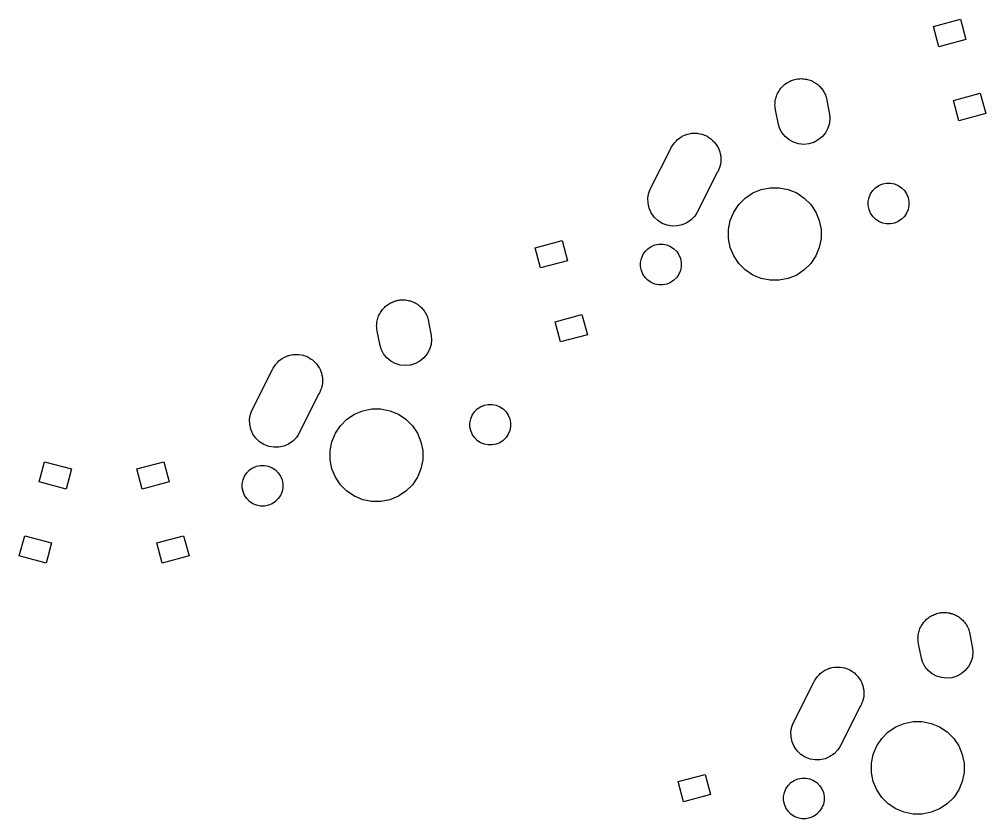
# Model space of a CAD drawing. Extents: x -662 to -203, y -195 to -58.
# Drawn here: x -386.95 to -345.31, y -102.33 to -67.89 of the extents above; entities that cross this region are included whole.
import ezdxf

# ---------------------------------------------------------------- set-up
doc = ezdxf.new("R2010")
doc.units = 0
doc.layers.add('BLACK', color=7, linetype='CONTINUOUS')

msp = doc.modelspace()

# ---------------------------------------------------------------- linework, layer by layer
at = {"layer": 'BLACK', "linetype": 'CONTINUOUS'}
for p, q in [((-347.552, -68.2042), (-346.393, -67.8936)), ((-347.319, -69.0735), (-347.552, -68.2042)), ((-346.393, -67.8936), (-346.16, -68.763)), ((-346.16, -68.763), (-347.319, -69.0735)), ((-354.091, -70.8207), (-354.055, -70.7765)), ((-354.055, -70.7765), (-354.013, -70.7426)), ((-354.013, -70.7426), (-353.975, -70.7047)), ((-353.975, -70.7047), (-353.927, -70.6728)), ((-353.927, -70.6728), (-353.883, -70.6365)), ((-353.883, -70.6365), (-353.835, -70.6114)), ((-353.835, -70.6114), (-353.791, -70.5816)), ((-353.791, -70.5816), (-353.738, -70.5596)), ((-353.738, -70.5596), (-353.687, -70.5327)), ((-353.687, -70.5327), (-353.636, -70.5173)), ((-353.636, -70.5173), (-353.586, -70.4968)), ((-353.586, -70.4968), (-353.53, -70.4855)), ((-353.53, -70.4855), (-353.475, -70.4691)), ((-353.475, -70.4691), (-353.421, -70.464)), ((-353.421, -70.464), (-353.369, -70.4535)), ((-353.369, -70.4535), (-353.311, -70.4535)), ((-353.311, -70.4535), (-353.254, -70.4481)), ((-353.254, -70.4481), (-353.201, -70.4535)), ((-353.201, -70.4535), (-353.147, -70.4535)), ((-353.147, -70.4535), (-353.091, -70.4647)), ((-353.091, -70.4647), (-353.034, -70.4706)), ((-353.034, -70.4706), (-352.982, -70.4863)), ((-352.982, -70.4863), (-352.93, -70.4968)), ((-352.93, -70.4968), (-352.877, -70.5187)), ((-352.877, -70.5187), (-352.822, -70.5356)), ((-352.822, -70.5356), (-352.775, -70.561)), ((-352.775, -70.561), (-352.725, -70.5816)), ((-352.725, -70.5816), (-352.677, -70.6135)), ((-352.677, -70.6135), (-352.627, -70.6407)), ((-352.627, -70.6407), (-352.585, -70.6749)), ((-352.585, -70.6749), (-352.541, -70.7047)), ((-352.541, -70.7047), (-352.5, -70.7453)), ((-352.5, -70.7453), (-352.456, -70.7819)), ((-352.456, -70.7819), (-352.422, -70.8235)), ((-354.34, -71.2504), (-354.318, -71.1973)), ((-354.318, -71.1973), (-354.301, -71.1424)), ((-354.301, -71.1424), (-354.275, -71.0952)), ((-354.275, -71.0952), (-354.255, -71.0456)), ((-354.255, -71.0456), (-354.223, -70.9979)), ((-354.223, -70.9979), (-354.196, -70.9473)), ((-354.196, -70.9473), (-354.162, -70.906)), ((-354.162, -70.906), (-354.132, -70.8614)), ((-354.132, -70.8614), (-354.091, -70.8207)), ((-352.422, -70.8235), (-352.384, -70.8614)), ((-352.384, -70.8614), (-352.352, -70.9092)), ((-352.352, -70.9092), (-352.316, -70.9537)), ((-352.316, -70.9537), (-352.291, -71.001)), ((-352.291, -71.001), (-352.261, -71.0456)), ((-352.261, -71.0456), (-352.239, -71.0987)), ((-352.239, -71.0987), (-352.212, -71.1495)), ((-352.212, -71.1495), (-352.197, -71.2008)), ((-352.197, -71.2008), (-352.176, -71.2504)), ((-346.698, -71.3918), (-345.539, -71.0812)), ((-345.539, -71.0812), (-345.306, -71.9505)), ((-354.388, -71.5747), (-354.383, -71.5213)), ((-354.383, -71.6319), (-354.388, -71.5747)), ((-354.383, -71.4677), (-354.372, -71.4114)), ((-354.383, -71.5213), (-354.383, -71.4677)), ((-354.383, -71.6893), (-354.383, -71.6319)), ((-354.372, -71.4114), (-354.366, -71.3542)), ((-354.366, -71.3542), (-354.35, -71.303)), ((-354.35, -71.303), (-354.34, -71.2504)), ((-352.176, -71.2504), (-352.165, -71.3067)), ((-352.165, -71.3067), (-352.164, -71.3086)), ((-352.164, -71.3086), (-352.154, -71.3606)), ((-352.154, -71.3606), (-352.133, -71.4677)), ((-352.133, -71.4677), (-352.133, -71.4697)), ((-352.133, -71.4697), (-352.032, -71.9876)), ((-346.465, -72.2611), (-346.698, -71.3918)), ((-354.362, -71.7963), (-354.383, -71.6893)), ((-354.24, -72.4191), (-354.362, -71.7963)), ((-352.032, -71.9876), (-352.016, -72.153)), ((-345.306, -71.9505), (-346.465, -72.2611)), ((-354.192, -72.5782), (-354.24, -72.4191)), ((-352.039, -72.3734), (-352.104, -72.5853)), ((-352.016, -72.153), (-352.039, -72.3734)), ((-358.288, -72.8914), (-358.198, -72.8517)), ((-358.198, -72.8517), (-358.186, -72.849)), ((-358.186, -72.849), (-358.175, -72.8444)), ((-358.175, -72.8444), (-358.078, -72.8251)), ((-358.078, -72.8251), (-357.982, -72.8038)), ((-357.982, -72.8038), (-357.969, -72.8035)), ((-357.969, -72.8035), (-357.958, -72.8012)), ((-357.958, -72.8012), (-357.859, -72.8012)), ((-357.859, -72.8012), (-357.76, -72.7991)), ((-357.76, -72.7991), (-357.748, -72.8012)), ((-357.748, -72.8012), (-357.736, -72.8012)), ((-357.736, -72.8012), (-357.639, -72.8205)), ((-357.639, -72.8205), (-357.542, -72.8376)), ((-357.542, -72.8376), (-357.531, -72.842)), ((-357.531, -72.842), (-357.519, -72.8444)), ((-357.519, -72.8444), (-357.427, -72.8822)), ((-357.427, -72.8822), (-357.335, -72.918)), ((-354.089, -72.7739), (-354.192, -72.5782)), ((-353.949, -72.9457), (-354.089, -72.7739)), ((-352.209, -72.7804), (-352.35, -72.9512)), ((-352.104, -72.5853), (-352.209, -72.7804)), ((-358.789, -73.3111), (-358.736, -73.2279)), ((-358.736, -73.2279), (-358.727, -73.2191)), ((-358.727, -73.2191), (-358.721, -73.209)), ((-358.721, -73.209), (-358.651, -73.1391)), ((-358.651, -73.1391), (-358.582, -73.0679)), ((-358.582, -73.0679), (-358.572, -73.0609)), ((-358.572, -73.0609), (-358.564, -73.0523)), ((-358.564, -73.0523), (-358.482, -72.9974)), ((-358.482, -72.9974), (-358.401, -72.9408)), ((-358.401, -72.9408), (-358.39, -72.936)), ((-358.39, -72.936), (-358.38, -72.9292)), ((-358.38, -72.9292), (-358.288, -72.8914)), ((-357.335, -72.918), (-357.325, -72.9246)), ((-357.325, -72.9246), (-357.314, -72.9292)), ((-357.314, -72.9292), (-357.232, -72.9841)), ((-357.232, -72.9841), (-357.148, -73.0372)), ((-357.148, -73.0372), (-357.14, -73.0456)), ((-357.14, -73.0456), (-357.13, -73.0523)), ((-357.13, -73.0523), (-357.06, -73.1222)), ((-357.06, -73.1222), (-356.988, -73.1905)), ((-356.988, -73.1905), (-356.981, -73.2005)), ((-356.981, -73.2005), (-356.973, -73.209)), ((-356.973, -73.209), (-356.918, -73.2912)), ((-356.918, -73.2912), (-356.861, -73.3721)), ((-353.778, -73.0869), (-353.949, -72.9457)), ((-353.583, -73.192), (-353.778, -73.0869)), ((-353.371, -73.2571), (-353.583, -73.192)), ((-353.15, -73.2795), (-353.371, -73.2571)), ((-352.93, -73.2586), (-353.15, -73.2795)), ((-352.717, -73.195), (-352.93, -73.2586)), ((-352.522, -73.0912), (-352.717, -73.195)), ((-352.35, -72.9512), (-352.522, -73.0912)), ((-359.763, -75.2158), (-358.87, -73.4557)), ((-358.87, -73.4557), (-358.844, -73.3933)), ((-358.844, -73.3933), (-358.789, -73.3111)), ((-356.861, -73.3721), (-356.857, -73.3832)), ((-356.857, -73.3832), (-356.85, -73.3933)), ((-356.85, -73.3933), (-356.812, -73.4846)), ((-356.812, -73.4846), (-356.772, -73.575)), ((-356.772, -73.575), (-356.77, -73.5868)), ((-356.77, -73.5868), (-356.765, -73.598)), ((-356.765, -73.598), (-356.746, -73.6949)), ((-356.746, -73.6949), (-356.724, -73.7914)), ((-356.741, -74.1338), (-356.758, -74.2311)), ((-356.722, -74.037), (-356.741, -74.1338)), ((-356.724, -73.7914), (-356.724, -73.8035)), ((-356.724, -73.8035), (-356.722, -73.8154)), ((-356.722, -73.8154), (-356.722, -73.9142)), ((-356.722, -73.9142), (-356.72, -74.0129)), ((-356.72, -74.0129), (-356.722, -74.0248)), ((-356.722, -74.0248), (-356.722, -74.037)), ((-356.874, -74.4952), (-357.756, -76.2338)), ((-356.85, -74.4591), (-356.874, -74.4952)), ((-356.824, -74.3966), (-356.85, -74.4591)), ((-356.818, -74.3859), (-356.824, -74.3966)), ((-356.803, -74.3455), (-356.818, -74.3859)), ((-356.765, -74.2543), (-356.803, -74.3455)), ((-356.763, -74.2424), (-356.765, -74.2543)), ((-356.758, -74.2311), (-356.763, -74.2424)), ((-349.745, -74.9867), (-349.576, -74.953)), ((-349.576, -74.953), (-349.404, -74.953)), ((-349.404, -74.953), (-349.235, -74.9867)), ((-359.861, -75.5887), (-359.823, -75.3705)), ((-359.823, -75.3705), (-359.763, -75.2158)), ((-355.668, -75.5941), (-355.341, -75.3759)), ((-355.341, -75.3759), (-354.978, -75.2255)), ((-354.978, -75.2255), (-354.593, -75.1489)), ((-354.593, -75.1489), (-354.2, -75.1489)), ((-354.2, -75.1489), (-353.815, -75.2255)), ((-353.815, -75.2255), (-353.452, -75.3759)), ((-353.452, -75.3759), (-353.126, -75.5941)), ((-350.265, -75.4136), (-350.169, -75.2702)), ((-350.169, -75.2702), (-350.048, -75.1484)), ((-350.048, -75.1484), (-349.904, -75.0526)), ((-349.904, -75.0526), (-349.745, -74.9867)), ((-349.235, -74.9867), (-349.075, -75.0526)), ((-349.075, -75.0526), (-348.932, -75.1484)), ((-348.932, -75.1484), (-348.81, -75.2702)), ((-348.81, -75.2702), (-348.714, -75.4136)), ((-359.857, -75.8103), (-359.861, -75.5887)), ((-355.945, -75.8718), (-355.668, -75.5941)), ((-353.126, -75.5941), (-352.848, -75.8718)), ((-350.365, -75.7418), (-350.331, -75.5728)), ((-350.365, -75.9142), (-350.365, -75.7418)), ((-350.331, -75.5728), (-350.265, -75.4136)), ((-348.714, -75.4136), (-348.648, -75.5728)), ((-348.648, -75.5728), (-348.615, -75.7418)), ((-348.615, -75.7418), (-348.615, -75.9142)), ((-359.809, -76.0267), (-359.857, -75.8103)), ((-359.72, -76.2295), (-359.809, -76.0267)), ((-356.314, -76.5612), (-356.164, -76.1984)), ((-356.164, -76.1984), (-355.945, -75.8718)), ((-352.848, -75.8718), (-352.63, -76.1984)), ((-352.63, -76.1984), (-352.479, -76.5612)), ((-350.331, -76.0833), (-350.365, -75.9142)), ((-350.265, -76.2425), (-350.331, -76.0833)), ((-348.648, -76.0833), (-348.714, -76.2425)), ((-348.615, -75.9142), (-348.648, -76.0833)), ((-359.593, -76.4111), (-359.72, -76.2295)), ((-359.433, -76.5644), (-359.593, -76.4111)), ((-359.246, -76.6836), (-359.433, -76.5644)), ((-357.999, -76.5338), (-358.18, -76.6608)), ((-357.845, -76.3738), (-357.999, -76.5338)), ((-357.756, -76.2338), (-357.845, -76.3738)), ((-356.391, -76.9464), (-356.314, -76.5612)), ((-352.479, -76.5612), (-352.403, -76.9464)), ((-350.169, -76.3858), (-350.265, -76.2425)), ((-350.048, -76.5077), (-350.169, -76.3858)), ((-349.904, -76.6034), (-350.048, -76.5077)), ((-349.745, -76.6694), (-349.904, -76.6034)), ((-349.075, -76.6034), (-349.235, -76.6694)), ((-348.932, -76.5077), (-349.075, -76.6034)), ((-348.81, -76.3858), (-348.932, -76.5077)), ((-348.714, -76.2425), (-348.81, -76.3858)), ((-359.039, -76.764), (-359.246, -76.6836)), ((-358.821, -76.8026), (-359.039, -76.764)), ((-358.599, -76.7978), (-358.821, -76.8026)), ((-358.383, -76.75), (-358.599, -76.7978)), ((-358.18, -76.6608), (-358.383, -76.75)), ((-356.391, -77.3392), (-356.391, -76.9464)), ((-352.403, -76.9464), (-352.403, -77.3392)), ((-349.576, -76.703), (-349.745, -76.6694)), ((-349.404, -76.703), (-349.576, -76.703)), ((-349.235, -76.6694), (-349.404, -76.703)), ((-364.72, -77.7349), (-363.561, -77.4243)), ((-363.561, -77.4243), (-363.328, -78.2937)), ((-356.314, -77.7244), (-356.391, -77.3392)), ((-352.403, -77.3392), (-352.479, -77.7244)), ((-364.487, -78.6043), (-364.72, -77.7349)), ((-359.983, -77.8998), (-359.861, -77.778)), ((-359.861, -77.778), (-359.718, -77.6822)), ((-359.718, -77.6822), (-359.559, -77.6163)), ((-359.559, -77.6163), (-359.39, -77.5826)), ((-359.39, -77.5826), (-359.217, -77.5826)), ((-359.217, -77.5826), (-359.048, -77.6163)), ((-359.048, -77.6163), (-358.889, -77.6822)), ((-358.889, -77.6822), (-358.746, -77.778)), ((-358.746, -77.778), (-358.624, -77.8998)), ((-356.164, -78.0873), (-356.314, -77.7244)), ((-352.479, -77.7244), (-352.63, -78.0873)), ((-363.328, -78.2937), (-364.487, -78.6043)), ((-360.179, -78.3714), (-360.145, -78.2024)), ((-360.145, -78.2024), (-360.079, -78.0432)), ((-360.079, -78.0432), (-359.983, -77.8998)), ((-358.624, -77.8998), (-358.528, -78.0432)), ((-358.528, -78.0432), (-358.462, -78.2024)), ((-358.462, -78.2024), (-358.429, -78.3714)), ((-355.945, -78.4139), (-356.164, -78.0873)), ((-352.63, -78.0873), (-352.848, -78.4139)), ((-360.179, -78.5438), (-360.179, -78.3714)), ((-360.145, -78.7129), (-360.179, -78.5438)), ((-360.079, -78.8721), (-360.145, -78.7129)), ((-358.462, -78.7129), (-358.528, -78.8721)), ((-358.429, -78.5438), (-358.462, -78.7129)), ((-358.429, -78.3714), (-358.429, -78.5438)), ((-355.668, -78.6916), (-355.945, -78.4139)), ((-355.341, -78.9098), (-355.668, -78.6916)), ((-353.126, -78.6916), (-353.452, -78.9098)), ((-352.848, -78.4139), (-353.126, -78.6916)), ((-359.983, -79.0154), (-360.079, -78.8721)), ((-359.861, -79.1373), (-359.983, -79.0154)), ((-358.624, -79.0154), (-358.746, -79.1373)), ((-358.528, -78.8721), (-358.624, -79.0154)), ((-354.978, -79.0601), (-355.341, -78.9098)), ((-354.593, -79.1367), (-354.978, -79.0601)), ((-353.815, -79.0601), (-354.2, -79.1367)), ((-353.452, -78.9098), (-353.815, -79.0601)), ((-359.718, -79.233), (-359.861, -79.1373)), ((-359.559, -79.299), (-359.718, -79.233)), ((-359.39, -79.3326), (-359.559, -79.299)), ((-359.217, -79.3326), (-359.39, -79.3326)), ((-359.048, -79.299), (-359.217, -79.3326)), ((-358.889, -79.233), (-359.048, -79.299)), ((-358.746, -79.1373), (-358.889, -79.233)), ((-354.2, -79.1367), (-354.593, -79.1367)), ((-371.3, -80.3921), (-371.259, -80.3515)), ((-371.259, -80.3515), (-371.223, -80.3072)), ((-371.223, -80.3072), (-371.181, -80.2733)), ((-371.181, -80.2733), (-371.143, -80.2354)), ((-371.143, -80.2354), (-371.096, -80.2035)), ((-371.096, -80.2035), (-371.051, -80.1672)), ((-371.051, -80.1672), (-371.004, -80.1421)), ((-371.004, -80.1421), (-370.959, -80.1123)), ((-370.959, -80.1123), (-370.906, -80.0903)), ((-370.906, -80.0903), (-370.855, -80.0634)), ((-370.855, -80.0634), (-370.804, -80.048)), ((-370.804, -80.048), (-370.754, -80.0275)), ((-370.754, -80.0275), (-370.698, -80.0163)), ((-370.698, -80.0163), (-370.643, -79.9998)), ((-370.643, -79.9998), (-370.59, -79.9947)), ((-370.59, -79.9947), (-370.537, -79.9842)), ((-370.537, -79.9842), (-370.48, -79.9842)), ((-370.48, -79.9842), (-370.422, -79.9788)), ((-370.422, -79.9788), (-370.369, -79.9842)), ((-370.369, -79.9842), (-370.315, -79.9842)), ((-370.315, -79.9842), (-370.259, -79.9955)), ((-370.259, -79.9955), (-370.202, -80.0013)), ((-370.202, -80.0013), (-370.151, -80.017)), ((-370.151, -80.017), (-370.098, -80.0275)), ((-370.098, -80.0275), (-370.045, -80.0495)), ((-370.045, -80.0495), (-369.99, -80.0663)), ((-369.99, -80.0663), (-369.943, -80.0918)), ((-369.943, -80.0918), (-369.893, -80.1123)), ((-369.893, -80.1123), (-369.846, -80.1442)), ((-369.846, -80.1442), (-369.795, -80.1715)), ((-369.795, -80.1715), (-369.754, -80.2056)), ((-369.754, -80.2056), (-369.709, -80.2354)), ((-369.709, -80.2354), (-369.668, -80.276)), ((-369.668, -80.276), (-369.624, -80.3126)), ((-369.624, -80.3126), (-369.59, -80.3542)), ((-369.59, -80.3542), (-369.552, -80.3921)), ((-371.518, -80.8337), (-371.508, -80.7811)), ((-371.508, -80.7811), (-371.486, -80.728)), ((-371.486, -80.728), (-371.469, -80.6731)), ((-371.469, -80.6731), (-371.444, -80.6259)), ((-371.444, -80.6259), (-371.423, -80.5764)), ((-371.423, -80.5764), (-371.391, -80.5286)), ((-371.391, -80.5286), (-371.364, -80.478)), ((-371.364, -80.478), (-371.33, -80.4367)), ((-371.33, -80.4367), (-371.3, -80.3921)), ((-369.552, -80.3921), (-369.52, -80.4399)), ((-369.52, -80.4399), (-369.484, -80.4844)), ((-369.484, -80.4844), (-369.459, -80.5318)), ((-369.459, -80.5318), (-369.429, -80.5764)), ((-369.429, -80.5764), (-369.407, -80.6294)), ((-369.407, -80.6294), (-369.38, -80.6802)), ((-369.38, -80.6802), (-369.365, -80.7316)), ((-369.365, -80.7316), (-369.345, -80.7811)), ((-369.345, -80.7811), (-369.333, -80.8375)), ((-363.866, -80.9225), (-362.707, -80.6119)), ((-362.707, -80.6119), (-362.474, -81.4812)), ((-371.557, -81.1054), (-371.551, -81.0521)), ((-371.551, -81.1626), (-371.557, -81.1054)), ((-371.551, -80.9984), (-371.54, -80.9421)), ((-371.551, -81.0521), (-371.551, -80.9984)), ((-371.551, -81.22), (-371.551, -81.1626)), ((-371.54, -80.9421), (-371.534, -80.8849)), ((-371.534, -80.8849), (-371.518, -80.8337)), ((-369.333, -80.8375), (-369.333, -80.8393)), ((-369.333, -80.8393), (-369.323, -80.8913)), ((-369.323, -80.8913), (-369.301, -80.9984)), ((-369.301, -80.9984), (-369.301, -81.0004)), ((-369.301, -81.0004), (-369.2, -81.5184)), ((-363.633, -81.7918), (-363.866, -80.9225)), ((-371.53, -81.327), (-371.551, -81.22)), ((-371.408, -81.9498), (-371.53, -81.327)), ((-369.2, -81.5184), (-369.184, -81.6837)), ((-362.474, -81.4812), (-363.633, -81.7918)), ((-371.361, -82.1089), (-371.408, -81.9498)), ((-369.207, -81.9042), (-369.272, -82.116)), ((-369.184, -81.6837), (-369.207, -81.9042)), ((-375.558, -82.4667), (-375.548, -82.4599)), ((-375.548, -82.4599), (-375.457, -82.4221)), ((-375.457, -82.4221), (-375.366, -82.3824)), ((-375.366, -82.3824), (-375.354, -82.3798)), ((-375.354, -82.3798), (-375.343, -82.3751)), ((-375.343, -82.3751), (-375.246, -82.3558)), ((-375.246, -82.3558), (-375.15, -82.3345)), ((-375.15, -82.3345), (-375.138, -82.3343)), ((-375.138, -82.3343), (-375.126, -82.3319)), ((-375.126, -82.3319), (-375.027, -82.3319)), ((-375.027, -82.3319), (-374.928, -82.3298)), ((-374.928, -82.3298), (-374.916, -82.3319)), ((-374.916, -82.3319), (-374.904, -82.3319)), ((-374.904, -82.3319), (-374.807, -82.3512)), ((-374.807, -82.3512), (-374.71, -82.3684)), ((-374.71, -82.3684), (-374.699, -82.3728)), ((-374.699, -82.3728), (-374.687, -82.3751)), ((-374.687, -82.3751), (-374.596, -82.413)), ((-374.596, -82.413), (-374.504, -82.4488)), ((-374.504, -82.4488), (-374.493, -82.4553)), ((-374.493, -82.4553), (-374.482, -82.4599)), ((-374.482, -82.4599), (-374.4, -82.5148)), ((-371.257, -82.3047), (-371.361, -82.1089)), ((-371.117, -82.4765), (-371.257, -82.3047)), ((-369.377, -82.3111), (-369.518, -82.4819)), ((-369.272, -82.116), (-369.377, -82.3111)), ((-376.012, -82.924), (-375.957, -82.8418)), ((-375.957, -82.8418), (-375.904, -82.7586)), ((-375.904, -82.7586), (-375.896, -82.7498)), ((-375.896, -82.7498), (-375.889, -82.7397)), ((-375.889, -82.7397), (-375.819, -82.6699)), ((-375.819, -82.6699), (-375.751, -82.5986)), ((-375.751, -82.5986), (-375.741, -82.5916)), ((-375.741, -82.5916), (-375.732, -82.5831)), ((-375.732, -82.5831), (-375.65, -82.5281)), ((-375.65, -82.5281), (-375.569, -82.4716)), ((-375.569, -82.4716), (-375.558, -82.4667)), ((-374.4, -82.5148), (-374.317, -82.5679)), ((-374.317, -82.5679), (-374.308, -82.5763)), ((-374.308, -82.5763), (-374.298, -82.5831)), ((-374.298, -82.5831), (-374.228, -82.6529)), ((-374.228, -82.6529), (-374.157, -82.7212)), ((-374.157, -82.7212), (-374.15, -82.7312)), ((-374.15, -82.7312), (-374.141, -82.7397)), ((-374.141, -82.7397), (-374.086, -82.8219)), ((-374.086, -82.8219), (-374.03, -82.9028)), ((-370.946, -82.6176), (-371.117, -82.4765)), ((-370.751, -82.7227), (-370.946, -82.6176)), ((-370.539, -82.7878), (-370.751, -82.7227)), ((-370.319, -82.8103), (-370.539, -82.7878)), ((-370.098, -82.7893), (-370.319, -82.8103)), ((-369.886, -82.7257), (-370.098, -82.7893)), ((-369.69, -82.6219), (-369.886, -82.7257)), ((-369.518, -82.4819), (-369.69, -82.6219)), ((-376.931, -84.7465), (-376.038, -82.9865)), ((-376.038, -82.9865), (-376.012, -82.924)), ((-374.03, -82.9028), (-374.025, -82.9139)), ((-374.025, -82.9139), (-374.018, -82.924)), ((-374.018, -82.924), (-373.98, -83.0153)), ((-373.98, -83.0153), (-373.941, -83.1057)), ((-373.941, -83.1057), (-373.938, -83.1175)), ((-373.938, -83.1175), (-373.933, -83.1287)), ((-373.933, -83.1287), (-373.914, -83.2256)), ((-373.914, -83.2256), (-373.893, -83.3221)), ((-373.909, -83.6646), (-373.926, -83.7619)), ((-373.89, -83.5677), (-373.909, -83.6646)), ((-373.893, -83.3221), (-373.892, -83.3342)), ((-373.892, -83.3342), (-373.89, -83.3461)), ((-373.89, -83.3461), (-373.89, -83.4449)), ((-373.89, -83.4449), (-373.888, -83.5436)), ((-373.888, -83.5436), (-373.89, -83.5556)), ((-373.89, -83.5556), (-373.89, -83.5677)), ((-374.042, -84.0259), (-374.924, -85.7645)), ((-374.018, -83.9898), (-374.042, -84.0259)), ((-373.992, -83.9274), (-374.018, -83.9898)), ((-373.987, -83.9166), (-373.992, -83.9274)), ((-373.971, -83.8763), (-373.987, -83.9166)), ((-373.933, -83.785), (-373.971, -83.8763)), ((-373.931, -83.7732), (-373.933, -83.785)), ((-373.926, -83.7619), (-373.931, -83.7732)), ((-367.072, -84.5833), (-366.913, -84.5174)), ((-366.913, -84.5174), (-366.744, -84.4837)), ((-366.744, -84.4837), (-366.572, -84.4837)), ((-366.572, -84.4837), (-366.403, -84.5174)), ((-366.403, -84.5174), (-366.244, -84.5833)), ((-377.03, -85.1195), (-376.991, -84.9012)), ((-376.991, -84.9012), (-376.931, -84.7465)), ((-372.836, -85.1248), (-372.509, -84.9066)), ((-372.509, -84.9066), (-372.147, -84.7563)), ((-372.147, -84.7563), (-371.761, -84.6796)), ((-371.761, -84.6796), (-371.369, -84.6796)), ((-371.369, -84.6796), (-370.983, -84.7563)), ((-370.983, -84.7563), (-370.62, -84.9066)), ((-370.62, -84.9066), (-370.294, -85.1248)), ((-367.499, -85.1035), (-367.433, -84.9443)), ((-367.433, -84.9443), (-367.338, -84.801)), ((-367.338, -84.801), (-367.216, -84.6791)), ((-367.216, -84.6791), (-367.072, -84.5833)), ((-366.244, -84.5833), (-366.1, -84.6791)), ((-366.1, -84.6791), (-365.978, -84.801)), ((-365.978, -84.801), (-365.883, -84.9443)), ((-365.883, -84.9443), (-365.817, -85.1035)), ((-377.025, -85.341), (-377.03, -85.1195)), ((-376.977, -85.5574), (-377.025, -85.341)), ((-373.114, -85.4025), (-372.836, -85.1248)), ((-370.294, -85.1248), (-370.016, -85.4025)), ((-367.533, -85.2726), (-367.499, -85.1035)), ((-367.533, -85.4449), (-367.533, -85.2726)), ((-365.817, -85.1035), (-365.783, -85.2726)), ((-365.783, -85.2726), (-365.783, -85.4449)), ((-376.888, -85.7603), (-376.977, -85.5574)), ((-376.761, -85.9419), (-376.888, -85.7603)), ((-374.924, -85.7645), (-375.014, -85.9045)), ((-373.482, -86.092), (-373.332, -85.7291)), ((-373.332, -85.7291), (-373.114, -85.4025)), ((-370.016, -85.4025), (-369.798, -85.7291)), ((-369.798, -85.7291), (-369.648, -86.092)), ((-367.499, -85.614), (-367.533, -85.4449)), ((-367.433, -85.7732), (-367.499, -85.614)), ((-367.338, -85.9165), (-367.433, -85.7732)), ((-365.883, -85.7732), (-365.978, -85.9165)), ((-365.817, -85.614), (-365.883, -85.7732)), ((-365.783, -85.4449), (-365.817, -85.614)), ((-376.601, -86.0952), (-376.761, -85.9419)), ((-376.414, -86.2143), (-376.601, -86.0952)), ((-375.348, -86.1915), (-375.551, -86.2807)), ((-375.167, -86.0645), (-375.348, -86.1915)), ((-375.014, -85.9045), (-375.167, -86.0645)), ((-373.559, -86.4772), (-373.482, -86.092)), ((-369.648, -86.092), (-369.571, -86.4772)), ((-367.216, -86.0384), (-367.338, -85.9165)), ((-367.072, -86.1342), (-367.216, -86.0384)), ((-366.913, -86.2001), (-367.072, -86.1342)), ((-366.744, -86.2337), (-366.913, -86.2001)), ((-366.403, -86.2001), (-366.572, -86.2337)), ((-366.244, -86.1342), (-366.403, -86.2001)), ((-366.1, -86.0384), (-366.244, -86.1342)), ((-365.978, -85.9165), (-366.1, -86.0384)), ((-376.207, -86.2947), (-376.414, -86.2143)), ((-375.989, -86.3333), (-376.207, -86.2947)), ((-375.768, -86.3286), (-375.989, -86.3333)), ((-375.551, -86.2807), (-375.768, -86.3286)), ((-373.559, -86.8699), (-373.559, -86.4772)), ((-369.571, -86.4772), (-369.571, -86.8699)), ((-366.572, -86.2337), (-366.744, -86.2337)), ((-386.101, -87.8244), (-385.868, -86.9551)), ((-385.868, -86.9551), (-384.709, -87.2656)), ((-381.888, -87.2656), (-380.729, -86.9551)), ((-380.729, -86.9551), (-380.496, -87.8244)), ((-373.482, -87.2551), (-373.559, -86.8699)), ((-369.571, -86.8699), (-369.648, -87.2551)), ((-384.709, -87.2656), (-384.942, -88.135)), ((-381.656, -88.135), (-381.888, -87.2656)), ((-377.247, -87.5739), (-377.151, -87.4306)), ((-377.151, -87.4306), (-377.03, -87.3087)), ((-377.03, -87.3087), (-376.886, -87.2129)), ((-376.886, -87.2129), (-376.727, -87.147)), ((-376.727, -87.147), (-376.558, -87.1134)), ((-376.558, -87.1134), (-376.386, -87.1134)), ((-376.386, -87.1134), (-376.217, -87.147)), ((-376.217, -87.147), (-376.057, -87.2129)), ((-376.057, -87.2129), (-375.914, -87.3087)), ((-375.914, -87.3087), (-375.792, -87.4306)), ((-375.792, -87.4306), (-375.696, -87.5739)), ((-373.332, -87.618), (-373.482, -87.2551)), ((-369.648, -87.2551), (-369.798, -87.618)), ((-384.942, -88.135), (-386.101, -87.8244)), ((-380.496, -87.8244), (-381.656, -88.135)), ((-377.347, -87.9022), (-377.313, -87.7331)), ((-377.313, -87.7331), (-377.247, -87.5739)), ((-375.696, -87.5739), (-375.63, -87.7331)), ((-375.63, -87.7331), (-375.597, -87.9022)), ((-373.114, -87.9446), (-373.332, -87.618)), ((-369.798, -87.618), (-370.016, -87.9446)), ((-377.347, -88.0745), (-377.347, -87.9022)), ((-377.313, -88.2436), (-377.347, -88.0745)), ((-377.247, -88.4028), (-377.313, -88.2436)), ((-375.63, -88.2436), (-375.696, -88.4028)), ((-375.597, -88.0745), (-375.63, -88.2436)), ((-375.597, -87.9022), (-375.597, -88.0745)), ((-372.836, -88.2223), (-373.114, -87.9446)), ((-372.509, -88.4405), (-372.836, -88.2223)), ((-370.294, -88.2223), (-370.62, -88.4405)), ((-370.016, -87.9446), (-370.294, -88.2223)), ((-377.151, -88.5461), (-377.247, -88.4028)), ((-377.03, -88.668), (-377.151, -88.5461)), ((-376.886, -88.7638), (-377.03, -88.668)), ((-375.914, -88.668), (-376.057, -88.7638)), ((-375.792, -88.5461), (-375.914, -88.668)), ((-375.696, -88.4028), (-375.792, -88.5461)), ((-372.147, -88.5908), (-372.509, -88.4405)), ((-371.761, -88.6675), (-372.147, -88.5908)), ((-371.369, -88.6675), (-371.761, -88.6675)), ((-370.983, -88.5908), (-371.369, -88.6675)), ((-370.62, -88.4405), (-370.983, -88.5908)), ((-376.727, -88.8297), (-376.886, -88.7638)), ((-376.558, -88.8634), (-376.727, -88.8297)), ((-376.386, -88.8634), (-376.558, -88.8634)), ((-376.217, -88.8297), (-376.386, -88.8634)), ((-376.057, -88.7638), (-376.217, -88.8297)), ((-386.955, -91.012), (-386.722, -90.1426)), ((-386.722, -90.1426), (-385.563, -90.4532)), ((-381.034, -90.4532), (-379.875, -90.1426)), ((-379.875, -90.1426), (-379.642, -91.012)), ((-385.563, -90.4532), (-385.796, -91.3225)), ((-380.801, -91.3225), (-381.034, -90.4532)), ((-385.796, -91.3225), (-386.955, -91.012)), ((-379.642, -91.012), (-380.801, -91.3225)), ((-347.85, -93.7437), (-347.812, -93.7058)), ((-347.812, -93.7058), (-347.764, -93.6739)), ((-347.764, -93.6739), (-347.72, -93.6376)), ((-347.72, -93.6376), (-347.672, -93.6125)), ((-347.672, -93.6125), (-347.628, -93.5827)), ((-347.628, -93.5827), (-347.575, -93.5607)), ((-347.575, -93.5607), (-347.524, -93.5338)), ((-347.524, -93.5338), (-347.473, -93.5184)), ((-347.473, -93.5184), (-347.423, -93.4979)), ((-347.423, -93.4979), (-347.367, -93.4867)), ((-347.367, -93.4867), (-347.312, -93.4702)), ((-347.312, -93.4702), (-347.258, -93.4651)), ((-347.258, -93.4651), (-347.206, -93.4546)), ((-347.206, -93.4546), (-347.148, -93.4546)), ((-347.148, -93.4546), (-347.091, -93.4492)), ((-347.091, -93.4492), (-347.038, -93.4546)), ((-347.038, -93.4546), (-346.984, -93.4546)), ((-346.984, -93.4546), (-346.928, -93.4658)), ((-346.928, -93.4658), (-346.871, -93.4717)), ((-346.871, -93.4717), (-346.819, -93.4874)), ((-346.819, -93.4874), (-346.767, -93.4979)), ((-346.767, -93.4979), (-346.714, -93.5199)), ((-346.714, -93.5199), (-346.659, -93.5367)), ((-346.659, -93.5367), (-346.612, -93.5621)), ((-346.612, -93.5621), (-346.562, -93.5827)), ((-346.562, -93.5827), (-346.514, -93.6146)), ((-346.514, -93.6146), (-346.464, -93.6418)), ((-346.464, -93.6418), (-346.422, -93.676)), ((-346.422, -93.676), (-346.378, -93.7058)), ((-346.378, -93.7058), (-346.337, -93.7464)), ((-348.138, -94.1435), (-348.112, -94.0963)), ((-348.112, -94.0963), (-348.092, -94.0467)), ((-348.092, -94.0467), (-348.06, -93.999)), ((-348.06, -93.999), (-348.033, -93.9484)), ((-348.033, -93.9484), (-347.999, -93.9071)), ((-347.999, -93.9071), (-347.969, -93.8625)), ((-347.969, -93.8625), (-347.928, -93.8219)), ((-347.928, -93.8219), (-347.891, -93.7776)), ((-347.891, -93.7776), (-347.85, -93.7437)), ((-346.337, -93.7464), (-346.293, -93.783)), ((-346.293, -93.783), (-346.259, -93.8246)), ((-346.259, -93.8246), (-346.221, -93.8625)), ((-346.221, -93.8625), (-346.189, -93.9103)), ((-346.189, -93.9103), (-346.153, -93.9548)), ((-346.153, -93.9548), (-346.128, -94.0022)), ((-346.128, -94.0022), (-346.098, -94.0467)), ((-346.098, -94.0467), (-346.076, -94.0998)), ((-346.076, -94.0998), (-346.049, -94.1506)), ((-348.225, -94.5758), (-348.22, -94.5225)), ((-348.22, -94.4688), (-348.209, -94.4125)), ((-348.22, -94.5225), (-348.22, -94.4688)), ((-348.209, -94.4125), (-348.203, -94.3553)), ((-348.203, -94.3553), (-348.187, -94.3041)), ((-348.187, -94.3041), (-348.177, -94.2515)), ((-348.177, -94.2515), (-348.155, -94.1984)), ((-348.155, -94.1984), (-348.138, -94.1435)), ((-346.049, -94.1506), (-346.034, -94.2019)), ((-346.034, -94.2019), (-346.013, -94.2515)), ((-346.013, -94.2515), (-346.002, -94.3078)), ((-346.002, -94.3078), (-346.001, -94.3097)), ((-346.001, -94.3097), (-345.991, -94.3617)), ((-345.991, -94.3617), (-345.97, -94.4688)), ((-345.97, -94.4688), (-345.97, -94.4708)), ((-345.97, -94.4708), (-345.869, -94.9887)), ((-348.22, -94.633), (-348.225, -94.5758)), ((-348.22, -94.6904), (-348.22, -94.633)), ((-348.199, -94.7974), (-348.22, -94.6904)), ((-348.077, -95.4202), (-348.199, -94.7974)), ((-345.875, -95.3745), (-345.94, -95.5864)), ((-345.853, -95.1541), (-345.875, -95.3745)), ((-345.869, -94.9887), (-345.853, -95.1541)), ((-348.029, -95.5793), (-348.077, -95.4202)), ((-347.925, -95.7751), (-348.029, -95.5793)), ((-347.785, -95.9468), (-347.925, -95.7751)), ((-346.046, -95.7815), (-346.187, -95.9523)), ((-345.94, -95.5864), (-346.046, -95.7815)), ((-352.557, -96.2101), (-352.488, -96.1402)), ((-352.488, -96.1402), (-352.419, -96.069)), ((-352.419, -96.069), (-352.409, -96.062)), ((-352.409, -96.062), (-352.401, -96.0534)), ((-352.401, -96.0534), (-352.319, -95.9985)), ((-352.319, -95.9985), (-352.238, -95.9419)), ((-352.238, -95.9419), (-352.227, -95.9371)), ((-352.227, -95.9371), (-352.217, -95.9303)), ((-352.217, -95.9303), (-352.125, -95.8925)), ((-352.125, -95.8925), (-352.035, -95.8528)), ((-352.035, -95.8528), (-352.023, -95.8502)), ((-352.023, -95.8502), (-352.012, -95.8455)), ((-352.012, -95.8455), (-351.915, -95.8262)), ((-351.915, -95.8262), (-351.818, -95.8049)), ((-351.818, -95.8049), (-351.806, -95.8046)), ((-351.806, -95.8046), (-351.794, -95.8023)), ((-351.794, -95.8023), (-351.696, -95.8023)), ((-351.696, -95.8023), (-351.597, -95.8002)), ((-351.597, -95.8002), (-351.585, -95.8023)), ((-351.585, -95.8023), (-351.573, -95.8023)), ((-351.573, -95.8023), (-351.476, -95.8216)), ((-351.476, -95.8216), (-351.379, -95.8387)), ((-351.379, -95.8387), (-351.367, -95.8431)), ((-351.367, -95.8431), (-351.355, -95.8455)), ((-351.355, -95.8455), (-351.264, -95.8833)), ((-351.264, -95.8833), (-351.172, -95.9192)), ((-351.172, -95.9192), (-351.162, -95.9257)), ((-351.162, -95.9257), (-351.151, -95.9303)), ((-351.151, -95.9303), (-351.069, -95.9852)), ((-351.069, -95.9852), (-350.985, -96.0383)), ((-350.985, -96.0383), (-350.977, -96.0467)), ((-350.977, -96.0467), (-350.966, -96.0534)), ((-350.966, -96.0534), (-350.897, -96.1233)), ((-350.897, -96.1233), (-350.825, -96.1916)), ((-350.825, -96.1916), (-350.818, -96.2016)), ((-350.818, -96.2016), (-350.81, -96.2101)), ((-347.615, -96.088), (-347.785, -95.9468)), ((-347.42, -96.1931), (-347.615, -96.088)), ((-347.208, -96.2582), (-347.42, -96.1931)), ((-346.554, -96.1961), (-346.767, -96.2597)), ((-346.359, -96.0923), (-346.554, -96.1961)), ((-346.187, -95.9523), (-346.359, -96.0923)), ((-353.599, -98.2169), (-352.706, -96.4568)), ((-352.706, -96.4568), (-352.681, -96.3944)), ((-352.681, -96.3944), (-352.626, -96.3122)), ((-352.626, -96.3122), (-352.573, -96.229)), ((-352.573, -96.229), (-352.564, -96.2202)), ((-352.564, -96.2202), (-352.557, -96.2101)), ((-350.81, -96.2101), (-350.755, -96.2923)), ((-350.755, -96.2923), (-350.698, -96.3732)), ((-350.698, -96.3732), (-350.693, -96.3843)), ((-350.693, -96.3843), (-350.687, -96.3944)), ((-350.687, -96.3944), (-350.649, -96.4857)), ((-350.649, -96.4857), (-350.609, -96.5761)), ((-350.609, -96.5761), (-350.606, -96.5879)), ((-350.606, -96.5879), (-350.602, -96.5991)), ((-350.602, -96.5991), (-350.583, -96.696)), ((-346.987, -96.2807), (-347.208, -96.2582)), ((-346.767, -96.2597), (-346.987, -96.2807)), ((-350.583, -96.696), (-350.561, -96.7925)), ((-350.559, -97.0381), (-350.578, -97.1349)), ((-350.561, -96.7925), (-350.561, -96.8046)), ((-350.561, -96.8046), (-350.559, -96.8165)), ((-350.559, -96.8165), (-350.559, -96.9153)), ((-350.559, -96.9153), (-350.557, -97.014)), ((-350.557, -97.014), (-350.559, -97.026)), ((-350.559, -97.026), (-350.559, -97.0381)), ((-350.661, -97.3977), (-350.687, -97.4602)), ((-350.655, -97.387), (-350.661, -97.3977)), ((-350.64, -97.3466), (-350.655, -97.387)), ((-350.602, -97.2554), (-350.64, -97.3466)), ((-350.599, -97.2435), (-350.602, -97.2554)), ((-350.595, -97.2322), (-350.599, -97.2435)), ((-350.578, -97.1349), (-350.595, -97.2322)), ((-350.711, -97.4963), (-351.593, -99.2349)), ((-350.687, -97.4602), (-350.711, -97.4963)), ((-353.66, -98.3716), (-353.599, -98.2169)), ((-349.178, -98.377), (-348.815, -98.2267)), ((-348.815, -98.2267), (-348.43, -98.15)), ((-348.43, -98.15), (-348.037, -98.15)), ((-348.037, -98.15), (-347.652, -98.2267)), ((-347.652, -98.2267), (-347.289, -98.377)), ((-353.698, -98.5898), (-353.66, -98.3716)), ((-353.693, -98.8114), (-353.698, -98.5898)), ((-349.782, -98.8729), (-349.505, -98.5952)), ((-349.505, -98.5952), (-349.178, -98.377)), ((-347.289, -98.377), (-346.962, -98.5952)), ((-346.962, -98.5952), (-346.685, -98.8729)), ((-353.646, -99.0278), (-353.693, -98.8114)), ((-353.556, -99.2307), (-353.646, -99.0278)), ((-350.001, -99.1995), (-349.782, -98.8729)), ((-346.685, -98.8729), (-346.467, -99.1995)), ((-353.429, -99.4122), (-353.556, -99.2307)), ((-353.269, -99.5656), (-353.429, -99.4122)), ((-351.835, -99.5349), (-352.017, -99.6619)), ((-351.682, -99.3749), (-351.835, -99.5349)), ((-351.593, -99.2349), (-351.682, -99.3749)), ((-350.151, -99.5623), (-350.001, -99.1995)), ((-346.467, -99.1995), (-346.316, -99.5623)), ((-353.083, -99.6847), (-353.269, -99.5656)), ((-352.876, -99.7651), (-353.083, -99.6847)), ((-352.658, -99.8037), (-352.876, -99.7651)), ((-352.436, -99.799), (-352.658, -99.8037)), ((-352.22, -99.7511), (-352.436, -99.799)), ((-352.017, -99.6619), (-352.22, -99.7511)), ((-350.227, -99.9476), (-350.151, -99.5623)), ((-350.227, -100.34), (-350.227, -99.9476)), ((-346.316, -99.5623), (-346.24, -99.9476)), ((-346.24, -99.9476), (-346.24, -100.34)), ((-350.151, -100.726), (-350.227, -100.34)), ((-346.24, -100.34), (-346.316, -100.726)), ((-358.557, -100.736), (-357.398, -100.425)), ((-358.324, -101.605), (-358.557, -100.736)), ((-357.398, -100.425), (-357.165, -101.295)), ((-353.82, -100.901), (-353.698, -100.779)), ((-353.698, -100.779), (-353.555, -100.683)), ((-353.555, -100.683), (-353.396, -100.617)), ((-353.396, -100.617), (-353.227, -100.584)), ((-353.227, -100.584), (-353.054, -100.584)), ((-353.054, -100.584), (-352.885, -100.617)), ((-352.885, -100.617), (-352.726, -100.683)), ((-352.726, -100.683), (-352.583, -100.779)), ((-352.583, -100.779), (-352.461, -100.901)), ((-350.001, -101.088), (-350.151, -100.726)), ((-346.316, -100.726), (-346.467, -101.088)), ((-354.015, -101.373), (-353.982, -101.204)), ((-353.982, -101.204), (-353.916, -101.044)), ((-353.916, -101.044), (-353.82, -100.901)), ((-352.461, -100.901), (-352.365, -101.044)), ((-352.365, -101.044), (-352.299, -101.204)), ((-352.299, -101.204), (-352.265, -101.373)), ((-349.782, -101.415), (-350.001, -101.088)), ((-346.467, -101.088), (-346.685, -101.415)), ((-357.165, -101.295), (-358.324, -101.605)), ((-354.015, -101.545), (-354.015, -101.373)), ((-353.982, -101.714), (-354.015, -101.545)), ((-352.265, -101.545), (-352.299, -101.714)), ((-352.265, -101.373), (-352.265, -101.545)), ((-349.505, -101.693), (-349.782, -101.415)), ((-346.685, -101.415), (-346.962, -101.693)), ((-353.916, -101.873), (-353.982, -101.714)), ((-353.82, -102.017), (-353.916, -101.873)), ((-353.698, -102.138), (-353.82, -102.017)), ((-352.461, -102.017), (-352.583, -102.138)), ((-352.365, -101.873), (-352.461, -102.017)), ((-352.299, -101.714), (-352.365, -101.873)), ((-349.178, -101.911), (-349.505, -101.693)), ((-348.815, -102.061), (-349.178, -101.911)), ((-347.289, -101.911), (-347.652, -102.061)), ((-346.962, -101.693), (-347.289, -101.911)), ((-353.555, -102.234), (-353.698, -102.138)), ((-353.396, -102.3), (-353.555, -102.234)), ((-353.227, -102.334), (-353.396, -102.3)), ((-353.054, -102.334), (-353.227, -102.334)), ((-352.885, -102.3), (-353.054, -102.334)), ((-352.726, -102.234), (-352.885, -102.3)), ((-352.583, -102.138), (-352.726, -102.234)), ((-348.43, -102.138), (-348.815, -102.061)), ((-348.037, -102.138), (-348.43, -102.138)), ((-347.652, -102.061), (-348.037, -102.138))]:
    msp.add_line(p, q, dxfattribs=at)

doc.saveas('drawing.dxf')
